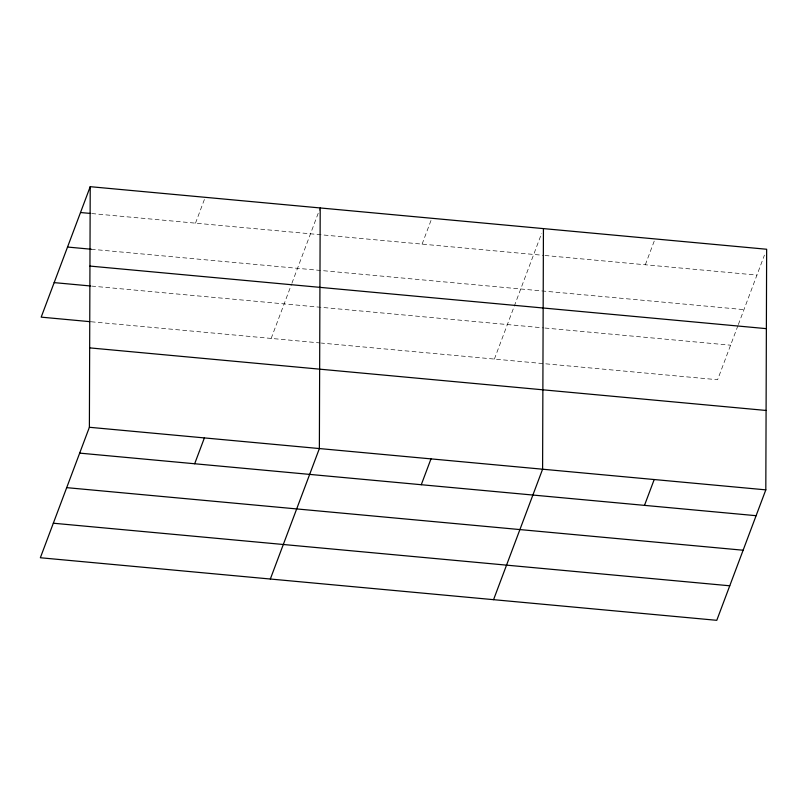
<?xml version="1.0" encoding="UTF-8"?>
<svg xmlns="http://www.w3.org/2000/svg" width="807" height="807" viewBox="0 0 807 807"><rect width="100%" height="100%" fill="white"/><g stroke="black" fill="none" stroke-linecap="round" stroke-linejoin="round"><path stroke-width="0.61" stroke-dasharray="4.04 3.03" d="M195.506 223.156L205.21 197.311M271.172 338.426L291.478 284.387M291.912 283.237L319.764 209.124M422.101 244.118L431.816 218.283M494.388 359.075L541.658 233.304M645.328 264.777L655.042 238.933M737.921 325.685L717.615 379.724L321.327 343.066M738.355 324.545L764.441 255.123M91.756 213.562L543.747 255.375M544.997 255.496L756.936 275.096M91.282 249.242L743.963 309.626M91.655 286.092L543.736 327.914M544.987 328.025L730.587 345.194M91.181 321.771L320.076 342.945"/><path stroke-width="1.21" d="M89.385 427.276L90.223 186.679L766.65 249.252L765.813 489.859L716.777 620.321L40.35 557.748L89.385 427.276L765.813 489.859M320.208 207.954L319.37 448.551L270.335 579.023M543.434 228.603L542.597 469.2L493.561 599.672M90.223 186.679L41.187 317.141L89.93 321.66M194.669 463.763L204.383 437.919M421.274 484.725L430.988 458.88M644.49 505.374L654.205 479.529M80.508 212.523L90.505 213.441M67.536 247.043L91.282 249.242M89.95 266.078L766.378 328.651M54.16 282.621L90.404 285.971M89.668 347.878L766.095 410.46M79.671 453.12L756.109 515.693M66.699 487.65L743.126 550.223M53.323 523.218L729.76 585.791"/></g></svg>
